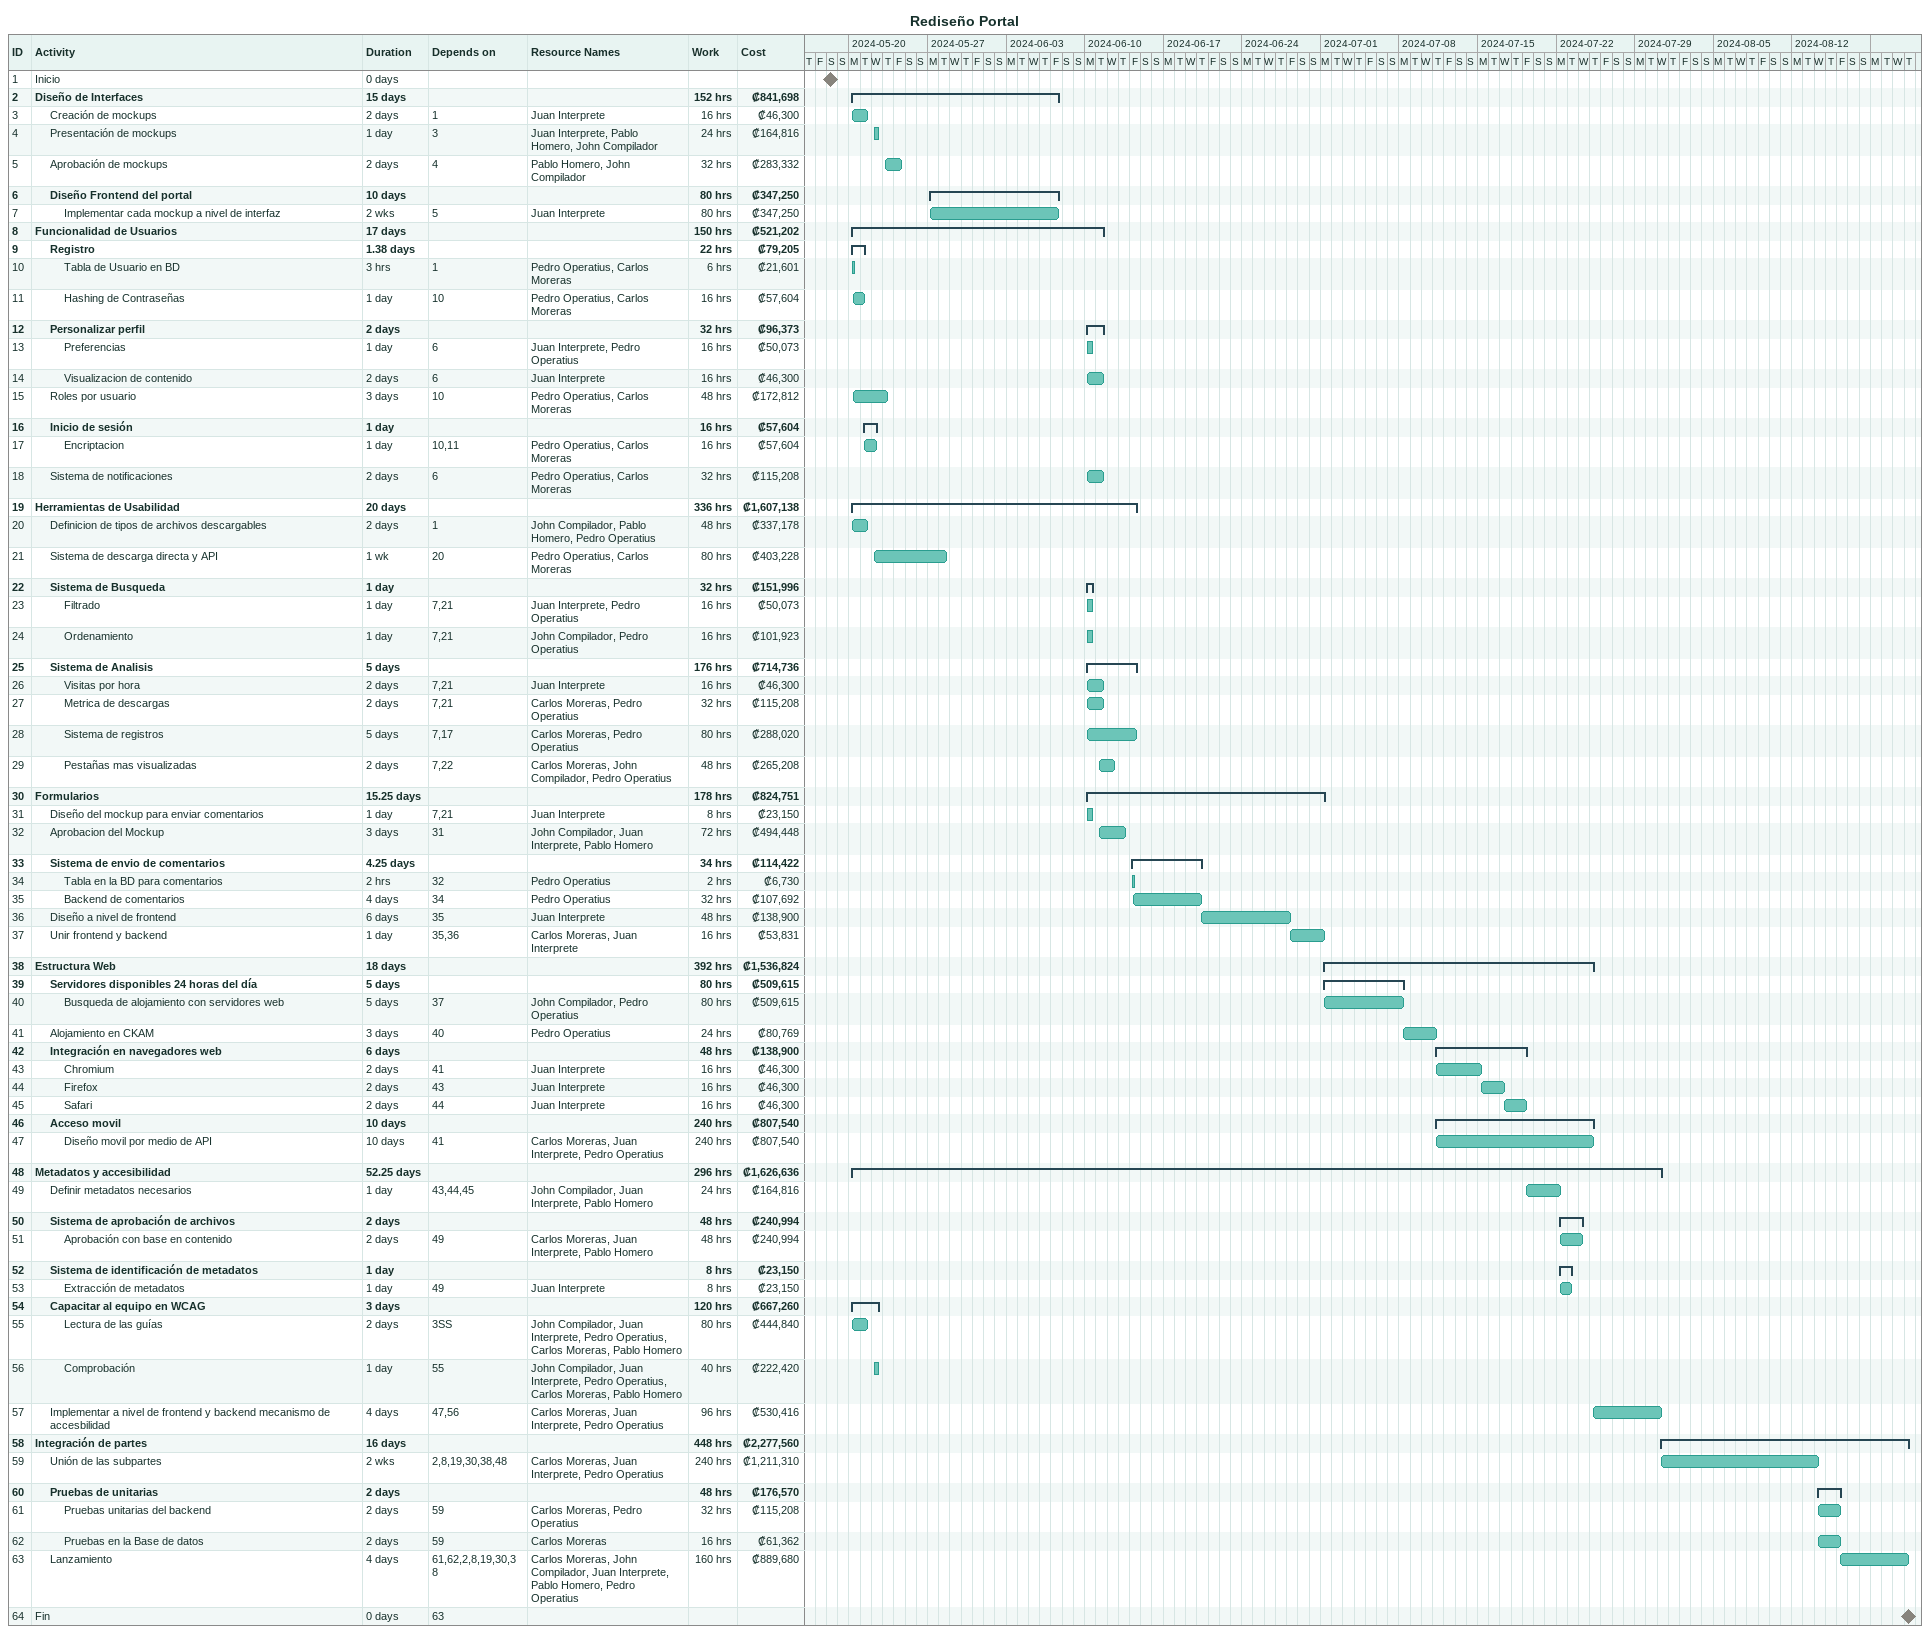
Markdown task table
Rediseño Portal

| ID | Level | Task | Duration | Start | Finish | Predecessors | Resources | Work (h) | Cost (₡) |
|---|---|---|---|---|---|---|---|---|---|
| 1 | 1 | Inicio | 0d | 2024-05-18 | 2024-05-18 |  |  |  |  |
| 2 | 1 | **Diseño de Interfaces** | 15d | 2024-05-20 | 2024-06-07 |  |  | 152 | 841698 |
| 3 | 2 | Creación de mockups | 2d | 2024-05-20 | 2024-05-21 | 1 | Juan Interprete | 16 | 46300 |
| 4 | 2 | Presentación de mockups | 1d | 2024-05-22 | 2024-05-22 | 3 | Juan Interprete, Pablo Homero, John Compilador | 24 | 164816 |
| 5 | 2 | Aprobación de mockups | 2d | 2024-05-23 | 2024-05-24 | 4 | Pablo Homero, John Compilador | 32 | 283332 |
| 6 | 2 | **Diseño Frontend del portal** | 10d | 2024-05-27 | 2024-06-07 |  |  | 80 | 347250 |
| 7 | 3 | Implementar cada mockup a nivel de interfaz | 2w | 2024-05-27 | 2024-06-07 | 5 | Juan Interprete | 80 | 347250 |
| 8 | 1 | **Funcionalidad de Usuarios** | 17d | 2024-05-20 | 2024-06-11 |  |  | 150 | 521202 |
| 9 | 2 | **Registro** | 1.38d | 2024-05-20 | 2024-05-21 |  |  | 22 | 79205 |
| 10 | 3 | Tabla de Usuario en BD | 3h | 2024-05-20 | 2024-05-20 | 1 | Pedro Operatius, Carlos Moreras | 6 | 21601 |
| 11 | 3 | Hashing de Contraseñas | 1d | 2024-05-20 | 2024-05-21 | 10 | Pedro Operatius, Carlos Moreras | 16 | 57604 |
| 12 | 2 | **Personalizar perfil** | 2d | 2024-06-10 | 2024-06-11 |  |  | 32 | 96373 |
| 13 | 3 | Preferencias | 1d | 2024-06-10 | 2024-06-10 | 6 | Juan Interprete, Pedro Operatius | 16 | 50073 |
| 14 | 3 | Visualizacion de contenido | 2d | 2024-06-10 | 2024-06-11 | 6 | Juan Interprete | 16 | 46300 |
| 15 | 2 | Roles por usuario | 3d | 2024-05-20 | 2024-05-23 | 10 | Pedro Operatius, Carlos Moreras | 48 | 172812 |
| 16 | 2 | **Inicio de sesión** | 1d | 2024-05-21 | 2024-05-22 |  |  | 16 | 57604 |
| 17 | 3 | Encriptacion | 1d | 2024-05-21 | 2024-05-22 | 10, 11 | Pedro Operatius, Carlos Moreras | 16 | 57604 |
| 18 | 2 | Sistema de notificaciones | 2d | 2024-06-10 | 2024-06-11 | 6 | Pedro Operatius, Carlos Moreras | 32 | 115208 |
| 19 | 1 | **Herramientas de Usabilidad** | 20d | 2024-05-20 | 2024-06-14 |  |  | 336 | 1607138 |
| 20 | 2 | Definicion de tipos de archivos descargables | 2d | 2024-05-20 | 2024-05-21 | 1 | John Compilador, Pablo Homero, Pedro Operatius | 48 | 337178 |
| 21 | 2 | Sistema de descarga directa y API | 1w | 2024-05-22 | 2024-05-28 | 20 | Pedro Operatius, Carlos Moreras | 80 | 403228 |
| 22 | 2 | **Sistema de Busqueda** | 1d | 2024-06-10 | 2024-06-10 |  |  | 32 | 151996 |
| 23 | 3 | Filtrado | 1d | 2024-06-10 | 2024-06-10 | 7, 21 | Juan Interprete, Pedro Operatius | 16 | 50073 |
| 24 | 3 | Ordenamiento | 1d | 2024-06-10 | 2024-06-10 | 7, 21 | John Compilador, Pedro Operatius | 16 | 101923 |
| 25 | 2 | **Sistema de Analisis** | 5d | 2024-06-10 | 2024-06-14 |  |  | 176 | 714736 |
| 26 | 3 | Visitas por hora | 2d | 2024-06-10 | 2024-06-11 | 7, 21 | Juan Interprete | 16 | 46300 |
| 27 | 3 | Metrica de descargas | 2d | 2024-06-10 | 2024-06-11 | 7, 21 | Carlos Moreras, Pedro Operatius | 32 | 115208 |
| 28 | 3 | Sistema de registros | 5d | 2024-06-10 | 2024-06-14 | 7, 17 | Carlos Moreras, Pedro Operatius | 80 | 288020 |
| 29 | 3 | Pestañas mas visualizadas | 2d | 2024-06-11 | 2024-06-12 | 7, 22 | Carlos Moreras, John Compilador, Pedro Operatius | 48 | 265208 |
| 30 | 1 | **Formularios** | 15.25d | 2024-06-10 | 2024-07-01 |  |  | 178 | 824751 |
| 31 | 2 | Diseño del mockup para enviar comentarios | 1d | 2024-06-10 | 2024-06-10 | 7, 21 | Juan Interprete | 8 | 23150 |
| 32 | 2 | Aprobacion del Mockup | 3d | 2024-06-11 | 2024-06-13 | 31 | John Compilador, Juan Interprete, Pablo Homero | 72 | 494448 |
| 33 | 2 | **Sistema de envio de comentarios** | 4.25d | 2024-06-14 | 2024-06-20 |  |  | 34 | 114422 |
| 34 | 3 | Tabla en la BD para comentarios | 2h | 2024-06-14 | 2024-06-14 | 32 | Pedro Operatius | 2 | 6730 |
| 35 | 3 | Backend de comentarios | 4d | 2024-06-14 | 2024-06-20 | 34 | Pedro Operatius | 32 | 107692 |
| 36 | 2 | Diseño a nivel de frontend | 6d | 2024-06-20 | 2024-06-28 | 35 | Juan Interprete | 48 | 138900 |
| 37 | 2 | Unir frontend y backend | 1d | 2024-06-28 | 2024-07-01 | 35, 36 | Carlos Moreras, Juan Interprete | 16 | 53831 |
| 38 | 1 | **Estructura Web** | 18d | 2024-07-01 | 2024-07-25 |  |  | 392 | 1536824 |
| 39 | 2 | **Servidores disponibles 24 horas del día** | 5d | 2024-07-01 | 2024-07-08 |  |  | 80 | 509615 |
| 40 | 3 | Busqueda de alojamiento con servidores web | 5d | 2024-07-01 | 2024-07-08 | 37 | John Compilador, Pedro Operatius | 80 | 509615 |
| 41 | 2 | Alojamiento en CKAM | 3d | 2024-07-08 | 2024-07-11 | 40 | Pedro Operatius | 24 | 80769 |
| 42 | 2 | **Integración en navegadores web** | 6d | 2024-07-11 | 2024-07-19 |  |  | 48 | 138900 |
| 43 | 3 | Chromium | 2d | 2024-07-11 | 2024-07-15 | 41 | Juan Interprete | 16 | 46300 |
| 44 | 3 | Firefox | 2d | 2024-07-15 | 2024-07-17 | 43 | Juan Interprete | 16 | 46300 |
| 45 | 3 | Safari | 2d | 2024-07-17 | 2024-07-19 | 44 | Juan Interprete | 16 | 46300 |
| 46 | 2 | **Acceso movil** | 10d | 2024-07-11 | 2024-07-25 |  |  | 240 | 807540 |
| 47 | 3 | Diseño movil por medio de API | 10d | 2024-07-11 | 2024-07-25 | 41 | Carlos Moreras, Juan Interprete, Pedro Operatius | 240 | 807540 |
| 48 | 1 | **Metadatos y accesibilidad** | 52.25d | 2024-05-20 | 2024-07-31 |  |  | 296 | 1626636 |
| 49 | 2 | Definir metadatos necesarios | 1d | 2024-07-19 | 2024-07-22 | 43, 44, 45 | John Compilador, Juan Interprete, Pablo Homero | 24 | 164816 |
| 50 | 2 | **Sistema de aprobación de archivos** | 2d | 2024-07-22 | 2024-07-24 |  |  | 48 | 240994 |
| 51 | 3 | Aprobación con base en contenido | 2d | 2024-07-22 | 2024-07-24 | 49 | Carlos Moreras, Juan Interprete, Pablo Homero | 48 | 240994 |
| 52 | 2 | **Sistema de identificación de metadatos** | 1d | 2024-07-22 | 2024-07-23 |  |  | 8 | 23150 |
| 53 | 3 | Extracción de metadatos | 1d | 2024-07-22 | 2024-07-23 | 49 | Juan Interprete | 8 | 23150 |
| 54 | 2 | **Capacitar al equipo en WCAG** | 3d | 2024-05-20 | 2024-05-22 |  |  | 120 | 667260 |
| 55 | 3 | Lectura de las guías | 2d | 2024-05-20 | 2024-05-21 | 3SS | John Compilador, Juan Interprete, Pedro Operatius, Carlos Moreras, Pablo Homero | 80 | 444840 |
| 56 | 3 | Comprobación | 1d | 2024-05-22 | 2024-05-22 | 55 | John Compilador, Juan Interprete, Pedro Operatius, Carlos Moreras, Pablo Homero | 40 | 222420 |
| 57 | 2 | Implementar a nivel de frontend y backend mecanismo de accesbilidad | 4d | 2024-07-25 | 2024-07-31 | 47, 56 | Carlos Moreras, Juan Interprete, Pedro Operatius | 96 | 530416 |
| 58 | 1 | **Integración de partes** | 16d | 2024-07-31 | 2024-08-22 |  |  | 448 | 2277560 |
| 59 | 2 | Unión de las subpartes | 2w | 2024-07-31 | 2024-08-14 | 2, 8, 19, 30, 38, 48 | Carlos Moreras, Juan Interprete, Pedro Operatius | 240 | 1211310 |
| 60 | 2 | **Pruebas de unitarias** | 2d | 2024-08-14 | 2024-08-16 |  |  | 48 | 176570 |
| 61 | 3 | Pruebas unitarias del backend | 2d | 2024-08-14 | 2024-08-16 | 59 | Carlos Moreras, Pedro Operatius | 32 | 115208 |
| 62 | 3 | Pruebas en la Base de datos | 2d | 2024-08-14 | 2024-08-16 | 59 | Carlos Moreras | 16 | 61362 |
| 63 | 2 | Lanzamiento | 4d | 2024-08-16 | 2024-08-22 | 61, 62, 2, 8, 19, 30, 38 | Carlos Moreras, John Compilador, Juan Interprete, Pablo Homero, Pedro Operatius | 160 | 889680 |
| 64 | 1 | Fin | 0d | 2024-08-22 | 2024-08-22 | 63 |  |  |  |
